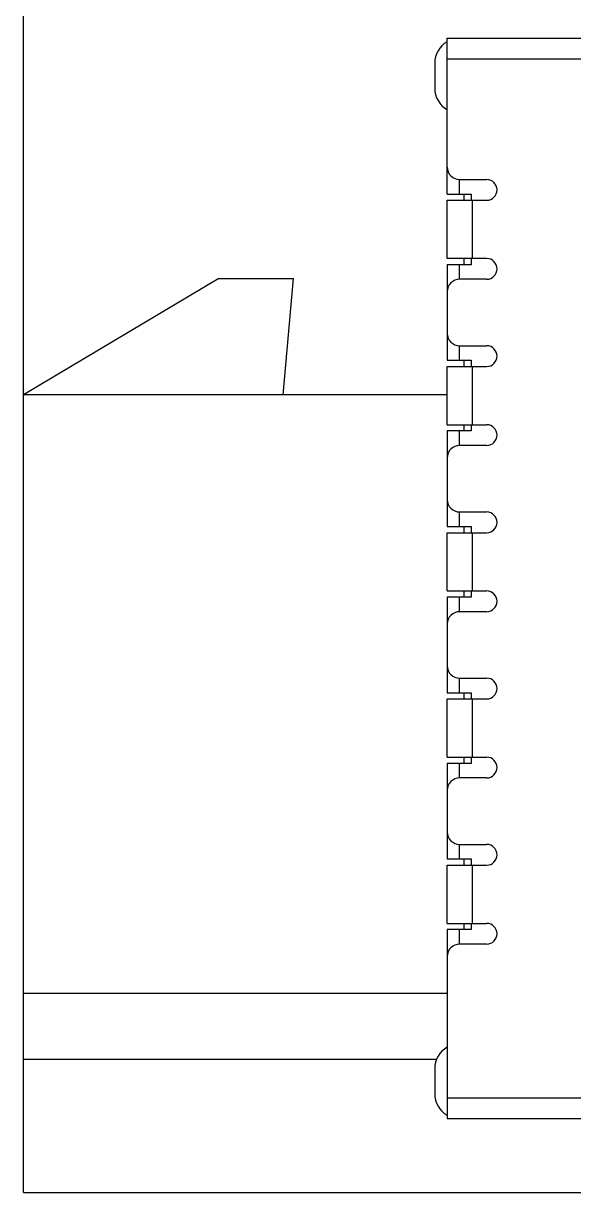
# Model space of a CAD drawing. Header units: millimetres. Extents: x 0 to 841, y 0 to 594.
# Drawn here: x 450.18 to 456.8, y 366.02 to 380.09 of the extents above; entities that cross this region are included whole.
import ezdxf

# ---------------------------------------------------------------- set-up
doc = ezdxf.new("R2010")
doc.units = ezdxf.units.MM
doc.header["$LTSCALE"] = 46.255
doc.layers.add('ASSEM_MEM', color=7, linetype='CONTINUOUS')

msp = doc.modelspace()

# ---------------------------------------------------------------- linework, layer by layer
at = {"layer": 'ASSEM_MEM', "color": 7, "linetype": 'CONTINUOUS'}
for p, q in [((450.183, 366.025), (450.183, 380.625)), ((455.283, 379.915), (462.983, 379.915)), ((455.283, 378.04), (455.283, 379.915)), ((455.133, 379.615), (455.133, 379.315)), ((461.633, 379.665), (455.283, 379.665)), ((455.433, 378.215), (455.758, 378.215)), ((455.433, 378.04), (455.433, 378.215)), ((455.283, 378.04), (455.573, 378.04)), ((455.483, 378.04), (455.483, 377.962)), ((455.573, 378.04), (455.573, 377.965)), ((455.283, 377.965), (455.758, 377.965)), ((455.283, 377.265), (455.283, 377.965)), ((455.583, 377.965), (455.583, 377.265)), ((455.758, 377.265), (455.283, 377.265)), ((455.483, 377.268), (455.483, 377.19)), ((455.573, 377.265), (455.573, 377.19)), ((455.573, 377.19), (455.283, 377.19)), ((455.283, 377.19), (455.283, 376.04)), ((455.433, 377.015), (455.433, 377.19)), ((452.533, 377.025), (450.183, 375.625)), ((452.533, 377.025), (453.433, 377.025)), ((453.31, 375.625), (453.433, 377.025)), ((455.758, 377.015), (455.433, 377.015)), ((455.433, 376.215), (455.758, 376.215)), ((455.433, 376.04), (455.433, 376.215)), ((455.283, 376.04), (455.573, 376.04)), ((455.283, 375.965), (455.758, 375.965)), ((455.283, 375.265), (455.283, 375.965)), ((455.483, 376.04), (455.483, 375.962)), ((455.573, 376.04), (455.573, 375.965)), ((455.583, 375.965), (455.583, 375.265)), ((455.283, 375.625), (450.183, 375.625)), ((455.283, 375.265), (455.758, 375.265)), ((455.483, 375.268), (455.483, 375.19)), ((455.573, 375.265), (455.573, 375.19)), ((455.573, 375.19), (455.283, 375.19)), ((455.283, 375.19), (455.283, 374.04)), ((455.433, 375.015), (455.433, 375.19)), ((455.758, 375.015), (455.433, 375.015)), ((455.433, 374.215), (455.758, 374.215)), ((455.433, 374.04), (455.433, 374.215)), ((455.283, 374.04), (455.573, 374.04)), ((455.283, 373.965), (455.758, 373.965)), ((455.283, 373.265), (455.283, 373.965)), ((455.483, 374.04), (455.483, 373.962)), ((455.573, 374.04), (455.573, 373.965)), ((455.583, 373.965), (455.583, 373.265)), ((455.283, 373.265), (455.758, 373.265)), ((455.483, 373.268), (455.483, 373.19)), ((455.573, 373.265), (455.573, 373.19)), ((455.573, 373.19), (455.283, 373.19)), ((455.283, 373.19), (455.283, 372.04)), ((455.433, 373.015), (455.433, 373.19)), ((455.758, 373.015), (455.433, 373.015)), ((455.433, 372.215), (455.758, 372.215)), ((455.433, 372.04), (455.433, 372.215)), ((455.283, 372.04), (455.573, 372.04)), ((455.483, 372.04), (455.483, 371.962)), ((455.573, 372.04), (455.573, 371.965)), ((455.283, 371.965), (455.758, 371.965)), ((455.283, 371.265), (455.283, 371.965)), ((455.583, 371.965), (455.583, 371.265)), ((455.283, 371.265), (455.758, 371.265)), ((455.573, 371.19), (455.283, 371.19)), ((455.283, 371.19), (455.283, 370.04)), ((455.433, 371.015), (455.433, 371.19)), ((455.483, 371.268), (455.483, 371.19)), ((455.573, 371.265), (455.573, 371.19)), ((455.758, 371.015), (455.433, 371.015)), ((455.433, 370.215), (455.758, 370.215)), ((455.433, 370.04), (455.433, 370.215)), ((455.283, 370.04), (455.573, 370.04)), ((455.483, 370.04), (455.483, 369.962)), ((455.573, 370.04), (455.573, 369.965)), ((455.283, 369.965), (455.758, 369.965)), ((455.283, 369.265), (455.283, 369.965)), ((455.583, 369.965), (455.583, 369.265)), ((455.283, 369.265), (455.758, 369.265)), ((455.573, 369.19), (455.283, 369.19)), ((455.283, 369.19), (455.283, 366.915)), ((455.433, 369.015), (455.433, 369.19)), ((455.483, 369.268), (455.483, 369.19)), ((455.573, 369.265), (455.573, 369.19)), ((455.758, 369.015), (455.433, 369.015)), ((450.183, 368.425), (455.283, 368.425)), ((455.156, 367.625), (450.183, 367.625)), ((455.133, 367.515), (455.133, 367.215)), ((455.283, 367.165), (462.433, 367.165)), ((455.283, 366.915), (462.983, 366.915)), ((450.183, 366.025), (462.983, 366.025))]:
    msp.add_line(p, q, dxfattribs=at)
for centre, radius, start, end in [((455.433, 379.615), 0.3, 120.3902, 180), ((455.433, 379.315), 0.3, 180, 239.9945), ((455.433, 378.365), 0.15, 180, 270), ((455.758, 378.09), 0.125, 270, 90), ((455.758, 377.14), 0.125, 270, 90), ((455.433, 376.865), 0.15, 90, 180), ((455.433, 376.365), 0.15, 180, 270), ((455.758, 376.09), 0.125, 270, 90), ((455.758, 375.14), 0.125, 270, 90), ((455.433, 374.865), 0.15, 90, 180), ((455.433, 374.365), 0.15, 180, 270), ((455.758, 374.09), 0.125, 270, 90), ((455.758, 373.14), 0.125, 270, 90), ((455.433, 372.865), 0.15, 90, 180), ((455.433, 372.365), 0.15, 180, 270), ((455.758, 372.09), 0.125, 270, 90), ((455.758, 371.14), 0.125, 270, 90), ((455.433, 370.865), 0.15, 90, 180), ((455.433, 370.365), 0.15, 180, 270), ((455.758, 370.09), 0.125, 270, 90), ((455.758, 369.14), 0.125, 270, 90), ((455.433, 368.865), 0.15, 90, 180), ((455.433, 367.515), 0.3, 120.0078, 180), ((455.433, 367.215), 0.3, 180, 239.6072)]:
    msp.add_arc(centre, radius, start, end, dxfattribs=at)

doc.saveas('drawing.dxf')
